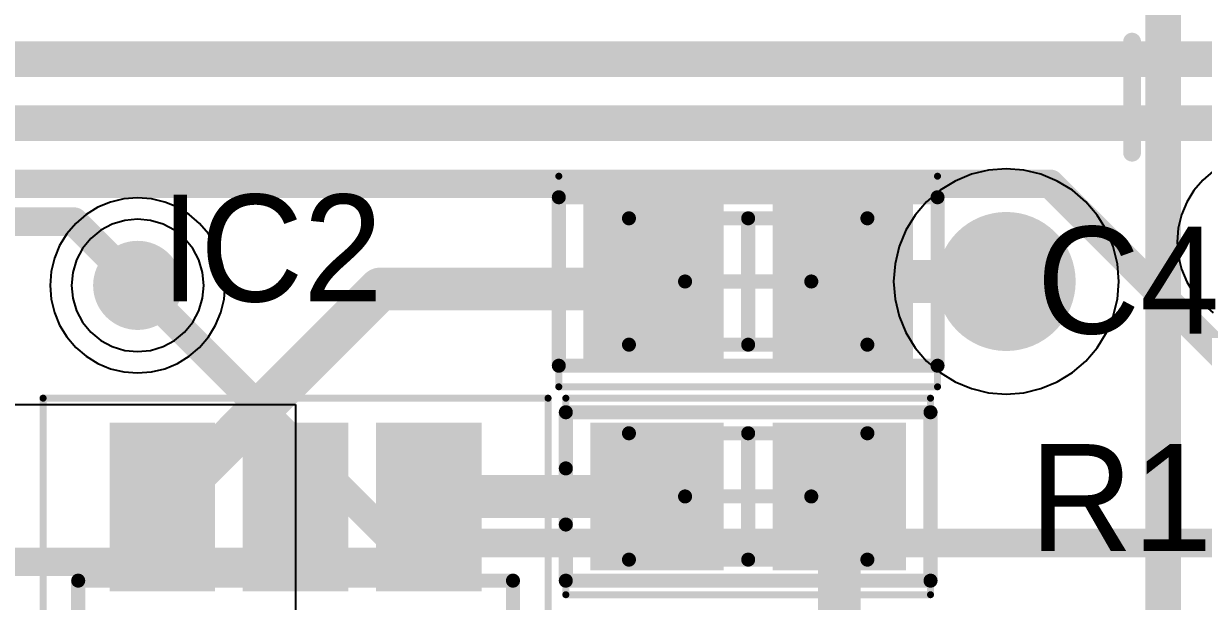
# Model space of a CAD drawing. Header units: millimetres. Extents: x 5.97 to 14.78, y 3.86 to 11.35.
# Drawn here: x 9.5666 to 9.8978, y 7.1679 to 7.3299 of the extents above; entities that cross this region are included whole.
import ezdxf

# ---------------------------------------------------------------- set-up
doc = ezdxf.new("R2010")
doc.units = ezdxf.units.MM
doc.header["$MEASUREMENT"] = 0
for name, color, linetype in [('BottomLayer', 5, 'Continuous'), ('Mechanical13', 56, 'Continuous'), ('Mechanical15', 56, 'Continuous'), ('MidLayer1', 16, 'Continuous'), ('MidLayer2', 76, 'Continuous'), ('MultiLayer', 9, 'Continuous'), ('TopLayer', 1, 'Continuous'), ('TopOverlay', 2, 'Continuous'), ('TopPaste', 8, 'Continuous'), ('TopSolder', 216, 'Continuous')]:
    doc.layers.add(name, color=color, linetype=linetype)

# ---------------------------------------------------------------- blocks, each defined once
blk = doc.blocks.new('0603R_130')
at = {"layer": 'Mechanical13', "const_width": 0.00394}
for points in [[(-0.03346, 0.01772), (0.03346, 0.01772)], [(-0.03346, -0.01772), (-0.03346, 0.01772)], [(0.03346, -0.01772), (0.03346, 0.01772)], [(-0.03346, -0.01772), (0.03346, -0.01772)]]:
    blk.add_lwpolyline(points, dxfattribs=at)
at = {"layer": 'Mechanical13', "const_width": 0.00197}
for points in [[(-0.03445, 0.01772, 1), (-0.03248, 0.01772, 1)], [(-0.03445, 0.01772, 1), (-0.03248, 0.01772, 1)], [(0.03248, 0.01772, 1), (0.03445, 0.01772, 1)], [(0.03248, 0.01772, 1), (0.03445, 0.01772, 1)], [(-0.03445, -0.01772, 1), (-0.03248, -0.01772, 1)], [(-0.03445, -0.01772, 1), (-0.03248, -0.01772, 1)], [(0.03248, -0.01772, 1), (0.03445, -0.01772, 1)], [(0.03248, -0.01772, 1), (0.03445, -0.01772, 1)]]:
    blk.add_lwpolyline(points, format="xyb", close=True, dxfattribs=at)
at = {"layer": 'Mechanical15'}
for points, const_width in [([(-0.05118, 0.02756), (0.05118, 0.02756)], 0.00197), ([(-0.05118, -0.02756), (-0.05118, 0.02756)], 0.00197), ([(0.05118, -0.02756), (0.05118, 0.02756)], 0.00197), ([(0, -0.01772), (0, 0.01772)], 0.00394), ([(-0.01772, 0), (0.01772, 0)], 0.00394), ([(-0.05118, -0.02756), (0.05118, -0.02756)], 0.00197)]:
    blk.add_lwpolyline(points, dxfattribs=dict(at, const_width=const_width))
for points, const_width in [([(-0.05167, 0.02756, 1), (-0.05069, 0.02756, 1)], 0.000984), ([(-0.05167, 0.02756, 1), (-0.05069, 0.02756, 1)], 0.000984), ([(0.05069, 0.02756, 1), (0.05167, 0.02756, 1)], 0.000984), ([(0.05069, 0.02756, 1), (0.05167, 0.02756, 1)], 0.000984), ([(-0.00098, 0.01772, 1), (0.00098, 0.01772, 1)], 0.00197), ([(-0.0187, 0, 1), (-0.01673, 0, 1)], 0.00197), ([(0.01673, 0, 1), (0.0187, 0, 1)], 0.00197), ([(-0.00098, -0.01772, 1), (0.00098, -0.01772, 1)], 0.00197), ([(-0.05167, -0.02756, 1), (-0.05069, -0.02756, 1)], 0.000984), ([(-0.05167, -0.02756, 1), (-0.05069, -0.02756, 1)], 0.000984), ([(0.05069, -0.02756, 1), (0.05167, -0.02756, 1)], 0.000984), ([(0.05069, -0.02756, 1), (0.05167, -0.02756, 1)], 0.000984)]:
    blk.add_lwpolyline(points, format="xyb", close=True, dxfattribs=dict(at, const_width=const_width))
at = {"layer": 'TopLayer'}
for points in [[(-0.00984, -0.01772), (-0.00984, 0.01772), (-0.04134, -0.01772), (-0.04134, 0.01772)], [(0.04134, -0.01772), (0.04134, 0.01772), (0.00984, -0.01772), (0.00984, 0.01772)]]:
    blk.add_solid(points, dxfattribs=at)
at = {"layer": 'TopOverlay', "const_width": 0.00394}
for points in [[(-0.05118, 0.02362), (0.05118, 0.02362)], [(-0.05118, 0.00787), (-0.05118, 0.02362)], [(0.05118, -0.02362), (0.05118, 0.02362)], [(-0.05118, -0.00787), (-0.05118, 0.00787)], [(-0.05118, -0.02362), (-0.05118, -0.00787)], [(-0.05118, -0.02362), (0.05118, -0.02362)]]:
    blk.add_lwpolyline(points, dxfattribs=at)
at = {"layer": 'TopOverlay', "const_width": 0.00197}
for points in [[(-0.05217, 0.02362, 1), (-0.0502, 0.02362, 1)], [(-0.05217, 0.02362, 1), (-0.0502, 0.02362, 1)], [(0.0502, 0.02362, 1), (0.05217, 0.02362, 1)], [(0.0502, 0.02362, 1), (0.05217, 0.02362, 1)], [(-0.05217, 0.00787, 1), (-0.0502, 0.00787, 1)], [(-0.05217, 0.00787, 1), (-0.0502, 0.00787, 1)], [(-0.05217, -0.00787, 1), (-0.0502, -0.00787, 1)], [(-0.05217, -0.00787, 1), (-0.0502, -0.00787, 1)], [(-0.05217, -0.02362, 1), (-0.0502, -0.02362, 1)], [(-0.05217, -0.02362, 1), (-0.0502, -0.02362, 1)], [(0.0502, -0.02362, 1), (0.05217, -0.02362, 1)], [(0.0502, -0.02362, 1), (0.05217, -0.02362, 1)]]:
    blk.add_lwpolyline(points, format="xyb", close=True, dxfattribs=at)
at = {"layer": 'TopPaste'}
for points in [[(-0.00684, -0.02072), (-0.00684, 0.02072), (-0.04434, -0.02072), (-0.04434, 0.02072)], [(0.04434, -0.02072), (0.04434, 0.02072), (0.00684, -0.02072), (0.00684, 0.02072)]]:
    blk.add_solid(points, dxfattribs=at)
at = {"layer": 'TopSolder'}
for points in [[(-0.00734, -0.02022), (-0.00734, 0.02022), (-0.04384, -0.02022), (-0.04384, 0.02022)], [(0.04384, -0.02022), (0.04384, 0.02022), (0.00734, -0.02022), (0.00734, 0.02022)]]:
    blk.add_solid(points, dxfattribs=at)
blk = doc.blocks.new('SOT_23_5_179')
at = {"layer": 'Mechanical13', "const_width": 0.00394}
for points in [[(-0.03543, 0.06102), (0.03543, 0.06102)], [(-0.03543, 0.06102), (-0.03543, -0.06102)], [(0.03543, 0.06102), (0.03543, -0.06102)], [(-0.03543, -0.06102), (0.03543, -0.06102)]]:
    blk.add_lwpolyline(points, dxfattribs=at)
at = {"layer": 'Mechanical13', "const_width": 0.00197}
for points in [[(-0.03642, 0.06102, 1), (-0.03445, 0.06102, 1)], [(-0.03642, 0.06102, 1), (-0.03445, 0.06102, 1)], [(0.03445, 0.06102, 1), (0.03642, 0.06102, 1)], [(0.03445, 0.06102, 1), (0.03642, 0.06102, 1)], [(-0.03642, -0.06102, 1), (-0.03445, -0.06102, 1)], [(-0.03642, -0.06102, 1), (-0.03445, -0.06102, 1)], [(0.03445, -0.06102, 1), (0.03642, -0.06102, 1)], [(0.03445, -0.06102, 1), (0.03642, -0.06102, 1)]]:
    blk.add_lwpolyline(points, format="xyb", close=True, dxfattribs=at)
at = {"layer": 'Mechanical15'}
for points, const_width in [([(-0.08661, 0.07087), (0.08661, 0.07087)], 0.00197), ([(-0.08661, 0.07087), (-0.08661, -0.07087)], 0.00197), ([(0.08661, 0.07087), (0.08661, -0.07087)], 0.00197), ([(0, 0.01969), (0, -0.01969)], 0.00394), ([(-0.01969, 0), (0.01969, 0)], 0.00394), ([(-0.08661, -0.07087), (0.08661, -0.07087)], 0.00197)]:
    blk.add_lwpolyline(points, dxfattribs=dict(at, const_width=const_width))
for points, const_width in [([(-0.08711, 0.07087, 1), (-0.08612, 0.07087, 1)], 0.000984), ([(-0.08711, 0.07087, 1), (-0.08612, 0.07087, 1)], 0.000984), ([(0.08612, 0.07087, 1), (0.08711, 0.07087, 1)], 0.000984), ([(0.08612, 0.07087, 1), (0.08711, 0.07087, 1)], 0.000984), ([(-0.00098, 0.01969, 1), (0.00098, 0.01969, 1)], 0.00197), ([(-0.02067, 0, 1), (-0.0187, 0, 1)], 0.00197), ([(0.0187, 0, 1), (0.02067, 0, 1)], 0.00197), ([(-0.00098, -0.01969, 1), (0.00098, -0.01969, 1)], 0.00197), ([(-0.08711, -0.07087, 1), (-0.08612, -0.07087, 1)], 0.000984), ([(-0.08711, -0.07087, 1), (-0.08612, -0.07087, 1)], 0.000984), ([(0.08612, -0.07087, 1), (0.08711, -0.07087, 1)], 0.000984), ([(0.08612, -0.07087, 1), (0.08711, -0.07087, 1)], 0.000984)]:
    blk.add_lwpolyline(points, format="xyb", close=True, dxfattribs=dict(at, const_width=const_width))
at = {"layer": 'TopLayer'}
for points in [[(-0.03543, 0.02559), (-0.03543, 0.04921), (-0.07677, 0.02559), (-0.07677, 0.04921)], [(0.07677, 0.02559), (0.07677, 0.04921), (0.03543, 0.02559), (0.03543, 0.04921)], [(-0.03543, -0.01181), (-0.03543, 0.01181), (-0.07677, -0.01181), (-0.07677, 0.01181)], [(-0.03543, -0.04921), (-0.03543, -0.02559), (-0.07677, -0.04921), (-0.07677, -0.02559)], [(0.07677, -0.04921), (0.07677, -0.02559), (0.03543, -0.04921), (0.03543, -0.02559)]]:
    blk.add_solid(points, dxfattribs=at)
at = {"layer": 'TopOverlay', "const_width": 0.005}
for points in [[(-0.01969, 0.06102), (-0.01969, -0.06102)], [(-0.01969, 0.06102), (0.01969, 0.06102)], [(0.01969, 0.06102), (0.01969, -0.06102)], [(-0.01969, -0.06102), (0.01969, -0.06102)]]:
    blk.add_lwpolyline(points, dxfattribs=at)
at = {"layer": 'TopOverlay', "const_width": 0.0025}
for points in [[(-0.02094, 0.06102, 1), (-0.01844, 0.06102, 1)], [(-0.02094, 0.06102, 1), (-0.01844, 0.06102, 1)], [(0.01843, 0.06102, 1), (0.02093, 0.06102, 1)], [(0.01843, 0.06102, 1), (0.02093, 0.06102, 1)], [(-0.02094, -0.06102, 1), (-0.01844, -0.06102, 1)], [(-0.02094, -0.06102, 1), (-0.01844, -0.06102, 1)], [(0.01843, -0.06102, 1), (0.02093, -0.06102, 1)], [(0.01843, -0.06102, 1), (0.02093, -0.06102, 1)]]:
    blk.add_lwpolyline(points, format="xyb", close=True, dxfattribs=at)
at = {"layer": 'TopPaste'}
for points in [[(-0.03243, 0.02259), (-0.03243, 0.05221), (-0.07977, 0.02259), (-0.07977, 0.05221)], [(0.07977, 0.02259), (0.07977, 0.05221), (0.03243, 0.02259), (0.03243, 0.05221)], [(-0.03243, -0.01481), (-0.03243, 0.01481), (-0.07977, -0.01481), (-0.07977, 0.01481)], [(-0.03243, -0.05221), (-0.03243, -0.02259), (-0.07977, -0.05221), (-0.07977, -0.02259)], [(0.07977, -0.05221), (0.07977, -0.02259), (0.03243, -0.05221), (0.03243, -0.02259)]]:
    blk.add_solid(points, dxfattribs=at)
at = {"layer": 'TopSolder'}
for points in [[(-0.03293, 0.02309), (-0.03293, 0.05171), (-0.07927, 0.02309), (-0.07927, 0.05171)], [(0.07927, 0.02309), (0.07927, 0.05171), (0.03293, 0.02309), (0.03293, 0.05171)], [(-0.03293, -0.01431), (-0.03293, 0.01431), (-0.07927, -0.01431), (-0.07927, 0.01431)], [(-0.03293, -0.05171), (-0.03293, -0.02309), (-0.07927, -0.05171), (-0.07927, -0.02309)], [(0.07927, -0.05171), (0.07927, -0.02309), (0.03293, -0.05171), (0.03293, -0.02309)]]:
    blk.add_solid(points, dxfattribs=at)
blk = doc.blocks.new('0603C_212')
at = {"layer": 'Mechanical13', "const_width": 0.00394}
for points in [[(-0.03346, -0.01772), (-0.03346, 0.01772)], [(-0.03346, 0.01772), (0.03346, 0.01772)], [(0.03346, -0.01772), (0.03346, 0.01772)], [(-0.03346, -0.01772), (0.03346, -0.01772)]]:
    blk.add_lwpolyline(points, dxfattribs=at)
at = {"layer": 'Mechanical13', "const_width": 0.00197}
for points in [[(-0.03445, 0.01772, 1), (-0.03248, 0.01772, 1)], [(-0.03445, 0.01772, 1), (-0.03248, 0.01772, 1)], [(0.03248, 0.01772, 1), (0.03445, 0.01772, 1)], [(0.03248, 0.01772, 1), (0.03445, 0.01772, 1)], [(-0.03445, -0.01772, 1), (-0.03248, -0.01772, 1)], [(-0.03445, -0.01772, 1), (-0.03248, -0.01772, 1)], [(0.03248, -0.01772, 1), (0.03445, -0.01772, 1)], [(0.03248, -0.01772, 1), (0.03445, -0.01772, 1)]]:
    blk.add_lwpolyline(points, format="xyb", close=True, dxfattribs=at)
at = {"layer": 'Mechanical15'}
for points, const_width in [([(-0.05315, -0.02953), (-0.05315, 0.02953)], 0.00197), ([(-0.05315, 0.02953), (0.05315, 0.02953)], 0.00197), ([(0.05315, -0.02953), (0.05315, 0.02953)], 0.00197), ([(0, -0.01772), (0, 0.01772)], 0.00394), ([(-0.01772, 0), (0.01772, 0)], 0.00394), ([(-0.05315, -0.02953), (0.05315, -0.02953)], 0.00197)]:
    blk.add_lwpolyline(points, dxfattribs=dict(at, const_width=const_width))
for points, const_width in [([(-0.05364, 0.02953, 1), (-0.05266, 0.02953, 1)], 0.000984), ([(-0.05364, 0.02953, 1), (-0.05266, 0.02953, 1)], 0.000984), ([(0.05266, 0.02953, 1), (0.05364, 0.02953, 1)], 0.000984), ([(0.05266, 0.02953, 1), (0.05364, 0.02953, 1)], 0.000984), ([(-0.00098, 0.01772, 1), (0.00098, 0.01772, 1)], 0.00197), ([(-0.0187, 0, 1), (-0.01673, 0, 1)], 0.00197), ([(0.01673, 0, 1), (0.0187, 0, 1)], 0.00197), ([(-0.00098, -0.01772, 1), (0.00098, -0.01772, 1)], 0.00197), ([(-0.05364, -0.02953, 1), (-0.05266, -0.02953, 1)], 0.000984), ([(-0.05364, -0.02953, 1), (-0.05266, -0.02953, 1)], 0.000984), ([(0.05266, -0.02953, 1), (0.05364, -0.02953, 1)], 0.000984), ([(0.05266, -0.02953, 1), (0.05364, -0.02953, 1)], 0.000984)]:
    blk.add_lwpolyline(points, format="xyb", close=True, dxfattribs=dict(at, const_width=const_width))
at = {"layer": 'TopLayer'}
for points in [[(-0.00984, -0.0187), (-0.00984, 0.0187), (-0.04331, -0.0187), (-0.04331, 0.0187)], [(0.04331, -0.0187), (0.04331, 0.0187), (0.00984, -0.0187), (0.00984, 0.0187)]]:
    blk.add_solid(points, dxfattribs=at)
at = {"layer": 'TopOverlay', "const_width": 0.00394}
for points in [[(-0.05315, 0.02362), (0.05315, 0.02362)], [(-0.05315, -0.02362), (-0.05315, 0.02362)], [(0.05315, -0.02362), (0.05315, 0.02362)], [(-0.05315, -0.02362), (0.05315, -0.02362)]]:
    blk.add_lwpolyline(points, dxfattribs=at)
at = {"layer": 'TopOverlay', "const_width": 0.00197}
for points in [[(-0.05413, 0.02362, 1), (-0.05217, 0.02362, 1)], [(-0.05413, 0.02362, 1), (-0.05217, 0.02362, 1)], [(0.05217, 0.02362, 1), (0.05413, 0.02362, 1)], [(0.05217, 0.02362, 1), (0.05413, 0.02362, 1)], [(-0.05413, -0.02362, 1), (-0.05217, -0.02362, 1)], [(-0.05413, -0.02362, 1), (-0.05217, -0.02362, 1)], [(0.05217, -0.02362, 1), (0.05413, -0.02362, 1)], [(0.05217, -0.02362, 1), (0.05413, -0.02362, 1)]]:
    blk.add_lwpolyline(points, format="xyb", close=True, dxfattribs=at)
at = {"layer": 'TopPaste'}
for points in [[(-0.00684, -0.0217), (-0.00684, 0.0217), (-0.04631, -0.0217), (-0.04631, 0.0217)], [(0.04631, -0.0217), (0.04631, 0.0217), (0.00684, -0.0217), (0.00684, 0.0217)]]:
    blk.add_solid(points, dxfattribs=at)
at = {"layer": 'TopSolder'}
for points in [[(-0.00734, -0.0212), (-0.00734, 0.0212), (-0.04581, -0.0212), (-0.04581, 0.0212)], [(0.04581, -0.0212), (0.04581, 0.0212), (0.00734, -0.0212), (0.00734, 0.0212)]]:
    blk.add_solid(points, dxfattribs=at)

msp = doc.modelspace()

# ---------------------------------------------------------------- linework, layer by layer
at = {"layer": 'BottomLayer'}
for points, const_width in [([(9.43187, 7.32), (9.96046, 7.32)], 0.01), ([(9.44215, 7.302), (9.97075, 7.302)], 0.01), ([(9.45015, 7.285), (9.85481, 7.285)], 0.008), ([(9.85481, 7.285), (9.93956, 7.20025)], 0.008), ([(9.59863, 7.25652), (9.67615, 7.179)], 0.008), ([(9.67615, 7.179), (9.6814, 7.18425)], 0.008), ([(9.6814, 7.18425), (10.16021, 7.18425)], 0.008), ([(9.19719, 7.179), (9.67615, 7.179)], 0.008)]:
    msp.add_lwpolyline(points, dxfattribs=dict(at, const_width=const_width))
for points, const_width in [([(9.85281, 7.285, 1), (9.85681, 7.285, 1)], 0.004), ([(9.85281, 7.285, 1), (9.85681, 7.285, 1)], 0.004), ([(9.59238, 7.25652, 1), (9.60488, 7.25652, 1)], 0.0125), ([(9.83618, 7.25761, 1), (9.84868, 7.25761, 1)], 0.0125), ([(9.59663, 7.25652, 1), (9.60063, 7.25652, 1)], 0.004), ([(9.6794, 7.18425, 1), (9.6834, 7.18425, 1)], 0.004), ([(9.6794, 7.18425, 1), (9.6834, 7.18425, 1)], 0.004), ([(9.67415, 7.179, 1), (9.67815, 7.179, 1)], 0.004), ([(9.67415, 7.179, 1), (9.67815, 7.179, 1)], 0.004), ([(9.67415, 7.179, 1), (9.67815, 7.179, 1)], 0.004)]:
    msp.add_lwpolyline(points, format="xyb", close=True, dxfattribs=dict(at, const_width=const_width))
at = {"layer": 'MidLayer1'}
for p, q in [((9.89762, 7.28606), (9.89512, 7.28313)), ((9.90055, 7.28857), (9.89762, 7.28606)), ((9.89512, 7.28313), (9.8931, 7.27984)), ((9.8931, 7.27984), (9.89163, 7.27628)), ((9.89163, 7.27628), (9.89073, 7.27253)), ((9.59152, 7.2737), (9.5883, 7.27198)), ((9.59501, 7.27475), (9.59152, 7.2737)), ((9.59863, 7.27511), (9.59501, 7.27475)), ((9.60226, 7.27475), (9.59863, 7.27511)), ((9.60575, 7.2737), (9.60226, 7.27475)), ((9.60896, 7.27198), (9.60575, 7.2737)), ((9.89073, 7.27253), (9.89042, 7.26869)), ((9.58549, 7.26967), (9.58318, 7.26685)), ((9.5883, 7.27198), (9.58549, 7.26967)), ((9.61178, 7.26967), (9.60896, 7.27198)), ((9.61409, 7.26685), (9.61178, 7.26967)), ((9.58318, 7.26685), (9.58146, 7.26364)), ((9.61581, 7.26364), (9.61409, 7.26685)), ((9.89042, 7.26869), (9.89073, 7.26484)), ((9.58146, 7.26364), (9.5804, 7.26015)), ((9.61686, 7.26015), (9.61581, 7.26364)), ((9.89073, 7.26484), (9.89163, 7.26109)), ((9.5804, 7.26015), (9.58004, 7.25652)), ((9.61722, 7.25652), (9.61686, 7.26015)), ((9.89163, 7.26109), (9.8931, 7.25753)), ((9.58004, 7.25652), (9.5804, 7.25289)), ((9.61686, 7.25289), (9.61722, 7.25652)), ((9.8931, 7.25753), (9.89512, 7.25424)), ((9.5804, 7.25289), (9.58146, 7.24941)), ((9.61581, 7.24941), (9.61686, 7.25289)), ((9.89512, 7.25424), (9.89762, 7.25131)), ((9.58146, 7.24941), (9.58318, 7.24619)), ((9.61409, 7.24619), (9.61581, 7.24941)), ((9.89762, 7.25131), (9.90055, 7.2488)), ((9.58318, 7.24619), (9.58549, 7.24338)), ((9.61178, 7.24338), (9.61409, 7.24619)), ((9.58549, 7.24338), (9.5883, 7.24106)), ((9.60896, 7.24106), (9.61178, 7.24338)), ((9.5883, 7.24106), (9.59152, 7.23935)), ((9.59152, 7.23935), (9.59501, 7.23829)), ((9.60226, 7.23829), (9.60575, 7.23935)), ((9.60575, 7.23935), (9.60896, 7.24106)), ((9.59501, 7.23829), (9.59863, 7.23793)), ((9.59863, 7.23793), (9.60226, 7.23829))]:
    msp.add_line(p, q, dxfattribs=at)
for points, const_width in [([(9.83268, 7.25761, 1), (9.85218, 7.25761, 1)], 0.0195), ([(9.59238, 7.25652, 1), (9.60488, 7.25652, 1)], 0.0125)]:
    msp.add_lwpolyline(points, format="xyb", close=True, dxfattribs=dict(at, const_width=const_width))
at = {"layer": 'MidLayer2'}
for p, q in [((9.83749, 7.28882), (9.83266, 7.28767)), ((9.84243, 7.28921), (9.83749, 7.28882)), ((9.84737, 7.28882), (9.84243, 7.28921)), ((9.85219, 7.28767), (9.84737, 7.28882)), ((9.82808, 7.28577), (9.82386, 7.28318)), ((9.83266, 7.28767), (9.82808, 7.28577)), ((9.85677, 7.28577), (9.85219, 7.28767)), ((9.861, 7.28318), (9.85677, 7.28577)), ((9.89762, 7.28606), (9.89512, 7.28313)), ((9.90055, 7.28857), (9.89762, 7.28606)), ((9.82386, 7.28318), (9.82009, 7.27996)), ((9.86477, 7.27996), (9.861, 7.28318)), ((9.89512, 7.28313), (9.8931, 7.27984)), ((9.59104, 7.27989), (9.58747, 7.27842)), ((9.59479, 7.28079), (9.59104, 7.27989)), ((9.59863, 7.2811), (9.59479, 7.28079)), ((9.60248, 7.28079), (9.59863, 7.2811)), ((9.60623, 7.27989), (9.60248, 7.28079)), ((9.60979, 7.27842), (9.60623, 7.27989)), ((9.82009, 7.27996), (9.81687, 7.27619)), ((9.86799, 7.27619), (9.86477, 7.27996)), ((9.8931, 7.27984), (9.89163, 7.27628)), ((9.58419, 7.2764), (9.58125, 7.2739)), ((9.58747, 7.27842), (9.58419, 7.2764)), ((9.61308, 7.2764), (9.60979, 7.27842)), ((9.61601, 7.2739), (9.61308, 7.2764)), ((9.81687, 7.27619), (9.81427, 7.27196)), ((9.87058, 7.27196), (9.86799, 7.27619)), ((9.89163, 7.27628), (9.89073, 7.27253)), ((9.58125, 7.2739), (9.57875, 7.27097)), ((9.61851, 7.27097), (9.61601, 7.2739)), ((9.89073, 7.27253), (9.89042, 7.26869)), ((9.57875, 7.27097), (9.57673, 7.26768)), ((9.62053, 7.26768), (9.61851, 7.27097)), ((9.81427, 7.27196), (9.81238, 7.26738)), ((9.87248, 7.26738), (9.87058, 7.27196)), ((9.57673, 7.26768), (9.57526, 7.26412)), ((9.622, 7.26412), (9.62053, 7.26768)), ((9.81238, 7.26738), (9.81122, 7.26256)), ((9.87364, 7.26256), (9.87248, 7.26738)), ((9.89042, 7.26869), (9.89073, 7.26484)), ((9.57526, 7.26412), (9.57436, 7.26037)), ((9.6229, 7.26037), (9.622, 7.26412)), ((9.81122, 7.26256), (9.81083, 7.25761)), ((9.87403, 7.25761), (9.87364, 7.26256)), ((9.89073, 7.26484), (9.89163, 7.26109)), ((9.57436, 7.26037), (9.57406, 7.25652)), ((9.62321, 7.25652), (9.6229, 7.26037)), ((9.89163, 7.26109), (9.8931, 7.25753)), ((9.57406, 7.25652), (9.57436, 7.25268)), ((9.6229, 7.25268), (9.62321, 7.25652)), ((9.81083, 7.25761), (9.81122, 7.25267)), ((9.87364, 7.25267), (9.87403, 7.25761)), ((9.8931, 7.25753), (9.89512, 7.25424)), ((9.57436, 7.25268), (9.57526, 7.24893)), ((9.622, 7.24893), (9.6229, 7.25268)), ((9.81122, 7.25267), (9.81238, 7.24785)), ((9.87248, 7.24785), (9.87364, 7.25267)), ((9.89512, 7.25424), (9.89762, 7.25131)), ((9.89762, 7.25131), (9.90055, 7.2488)), ((9.57526, 7.24893), (9.57673, 7.24536)), ((9.62053, 7.24536), (9.622, 7.24893)), ((9.81238, 7.24785), (9.81427, 7.24327)), ((9.87058, 7.24327), (9.87248, 7.24785)), ((9.57673, 7.24536), (9.57875, 7.24208)), ((9.61851, 7.24208), (9.62053, 7.24536)), ((9.81427, 7.24327), (9.81687, 7.23904)), ((9.86799, 7.23904), (9.87058, 7.24327)), ((9.57875, 7.24208), (9.58125, 7.23914)), ((9.58125, 7.23914), (9.58419, 7.23664)), ((9.61308, 7.23664), (9.61601, 7.23914)), ((9.61601, 7.23914), (9.61851, 7.24208)), ((9.58419, 7.23664), (9.58747, 7.23462)), ((9.60979, 7.23462), (9.61308, 7.23664)), ((9.81687, 7.23904), (9.82009, 7.23527)), ((9.86477, 7.23527), (9.86799, 7.23904)), ((9.58747, 7.23462), (9.59104, 7.23315)), ((9.59104, 7.23315), (9.59479, 7.23225)), ((9.60248, 7.23225), (9.60623, 7.23315)), ((9.60623, 7.23315), (9.60979, 7.23462)), ((9.82009, 7.23527), (9.82386, 7.23205)), ((9.861, 7.23205), (9.86477, 7.23527)), ((9.59479, 7.23225), (9.59863, 7.23195)), ((9.59863, 7.23195), (9.60248, 7.23225)), ((9.82386, 7.23205), (9.82808, 7.22946)), ((9.82808, 7.22946), (9.83266, 7.22756)), ((9.85219, 7.22756), (9.85677, 7.22946)), ((9.85677, 7.22946), (9.861, 7.23205)), ((9.83266, 7.22756), (9.83749, 7.22641)), ((9.83749, 7.22641), (9.84243, 7.22602)), ((9.84243, 7.22602), (9.84737, 7.22641)), ((9.84737, 7.22641), (9.85219, 7.22756))]:
    msp.add_line(p, q, dxfattribs=at)
for points, const_width in [([(9.83268, 7.25761, 1), (9.85218, 7.25761, 1)], 0.0195), ([(9.59238, 7.25652, 1), (9.60488, 7.25652, 1)], 0.0125)]:
    msp.add_lwpolyline(points, format="xyb", close=True, dxfattribs=dict(at, const_width=const_width))
at = {"layer": 'MultiLayer'}
for points, const_width in [([(9.83268, 7.25761, 1), (9.85218, 7.25761, 1)], 0.0195), ([(9.59238, 7.25652, 1), (9.60488, 7.25652, 1)], 0.0125)]:
    msp.add_lwpolyline(points, format="xyb", close=True, dxfattribs=dict(at, const_width=const_width))
at = {"layer": 'TopLayer'}
for p, q in [((9.50092, 7.22311), (9.64296, 7.22311)), ((9.64296, 7.22311), (9.64296, 7.16311))]:
    msp.add_line(p, q, dxfattribs=at)
for points, const_width in [([(9.8865, 7.09086), (9.8865, 7.53252)], 0.01), ([(9.53404, 7.27441), (9.58074, 7.27441)], 0.008), ([(9.58074, 7.27441), (9.59863, 7.25652)], 0.008), ([(9.74131, 7.2555), (9.74343, 7.25761)], 0.012), ([(9.79657, 7.25761), (9.84243, 7.25761)], 0.012), ([(9.60556, 7.19437), (9.66669, 7.2555)], 0.012), ([(9.66669, 7.2555), (9.74131, 7.2555)], 0.012), ([(9.68036, 7.19437), (9.68331, 7.19732)], 0.012), ([(9.68331, 7.19732), (9.74441, 7.19732)], 0.012), ([(9.79559, 7.07559), (9.79559, 7.19732)], 0.012)]:
    msp.add_lwpolyline(points, dxfattribs=dict(at, const_width=const_width))
for points, const_width in [([(9.57874, 7.27441, 1), (9.58274, 7.27441, 1)], 0.004), ([(9.57874, 7.27441, 1), (9.58274, 7.27441, 1)], 0.004), ([(9.59238, 7.25652, 1), (9.60488, 7.25652, 1)], 0.0125), ([(9.83618, 7.25761, 1), (9.84868, 7.25761, 1)], 0.0125), ([(9.74043, 7.25761, 1), (9.74643, 7.25761, 1)], 0.006), ([(9.79357, 7.25761, 1), (9.79957, 7.25761, 1)], 0.006), ([(9.83943, 7.25761, 1), (9.84543, 7.25761, 1)], 0.006), ([(9.59663, 7.25652, 1), (9.60063, 7.25652, 1)], 0.004), ([(9.66369, 7.2555, 1), (9.66969, 7.2555, 1)], 0.006), ([(9.66369, 7.2555, 1), (9.66969, 7.2555, 1)], 0.006), ([(9.73831, 7.2555, 1), (9.74431, 7.2555, 1)], 0.006), ([(9.73831, 7.2555, 1), (9.74431, 7.2555, 1)], 0.006), ([(9.68031, 7.19732, 1), (9.68631, 7.19732, 1)], 0.006), ([(9.68031, 7.19732, 1), (9.68631, 7.19732, 1)], 0.006), ([(9.74141, 7.19732, 1), (9.74741, 7.19732, 1)], 0.006), ([(9.79259, 7.19732, 1), (9.79859, 7.19732, 1)], 0.006), ([(9.60256, 7.19437, 1), (9.60856, 7.19437, 1)], 0.006), ([(9.67736, 7.19437, 1), (9.68336, 7.19437, 1)], 0.006)]:
    msp.add_lwpolyline(points, format="xyb", close=True, dxfattribs=dict(at, const_width=const_width))
at = {"layer": 'TopOverlay', "const_width": 0.005}
msp.add_lwpolyline([(9.87776, 7.29374), (9.87776, 7.32488)], dxfattribs=at)
at = {"layer": 'TopOverlay', "const_width": 0.0025}
for points in [[(9.87651, 7.32488, 1), (9.87901, 7.32488, 1)], [(9.87651, 7.29374, 1), (9.87901, 7.29374, 1)]]:
    msp.add_lwpolyline(points, format="xyb", close=True, dxfattribs=at)

# ---------------------------------------------------------------- block references
for name, p, rotation in [('0603C_212', (9.77, 7.25761), 360), ('SOT_23_5_179', (9.64296, 7.13827), 270), ('0603R_130', (9.77, 7.19732), 360)]:
    msp.add_blockref(name, p, dxfattribs=dict(rotation=rotation))

# ---------------------------------------------------------------- texts
at = {"layer": 'TopOverlay'}
for s, p in [('IC2', (9.605, 7.252)), ('C4', (9.851, 7.243)), ('R12', (9.849, 7.182))]:
    msp.add_text(s, height=0.03, dxfattribs=at).set_placement(p)

doc.saveas('drawing.dxf')
